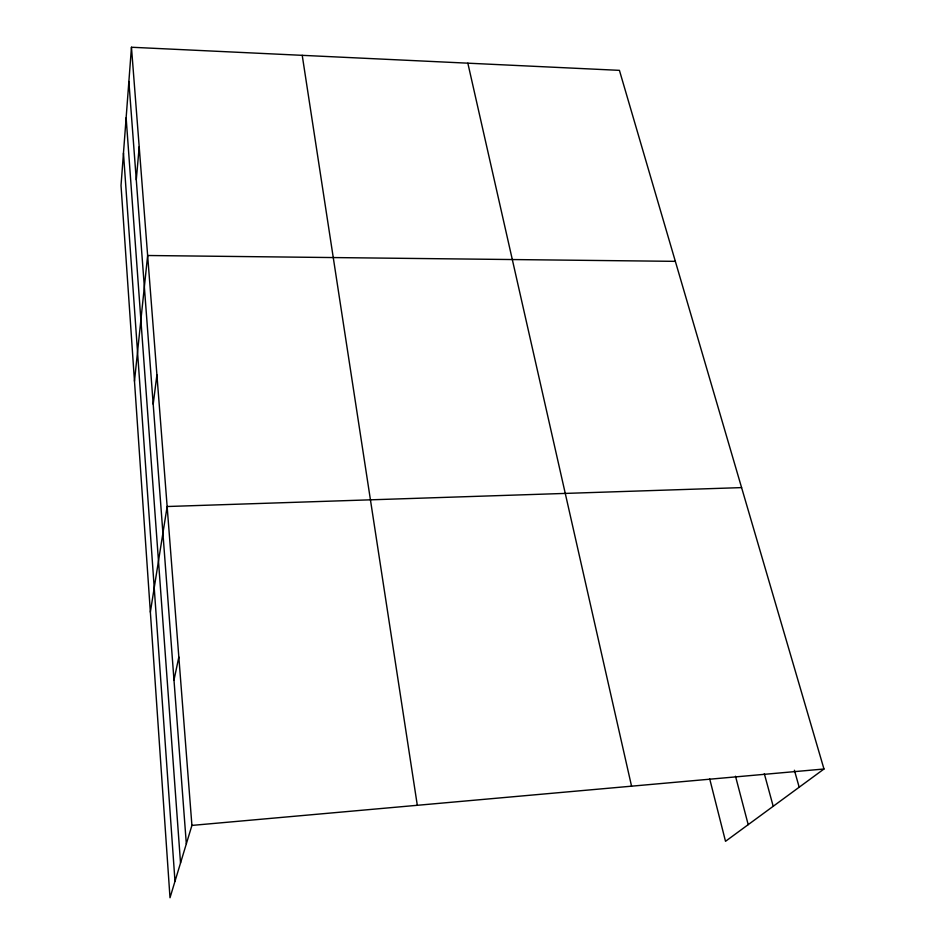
<?xml version="1.0" encoding="UTF-8"?>
<svg xmlns="http://www.w3.org/2000/svg" width="945" height="945" viewBox="0 0 945 945"><rect width="100%" height="100%" fill="white"/><g stroke="black" fill="none" stroke-linecap="round" stroke-linejoin="round"><path stroke-width="1.42" d="M131.461 47.25L121.019 185.48L170.005 897.75L191.918 825.41L131.461 47.25L619.424 70.355L823.981 769.006L725.512 841.31L709.707 778.904M136.281 179.774L139.198 146.747M134.474 381.201L147.644 255.504L675.344 261.352M153.196 404.188L156.917 374.881M150.361 612.088L167.147 506.52L741.589 487.608M173.986 680.093L178.841 657.058M191.918 825.41L823.981 769.006M794.391 770.246L799.186 787.209M764.316 773.672L773.199 806.298M735.505 776.223L748.204 824.642M467.846 63.173L631.555 786.169M302.223 55.33L417.312 805.294M128.874 81.53L186.33 843.838M126.134 117.818L180.53 862.998M123.464 153.114L174.99 881.272"/></g></svg>
